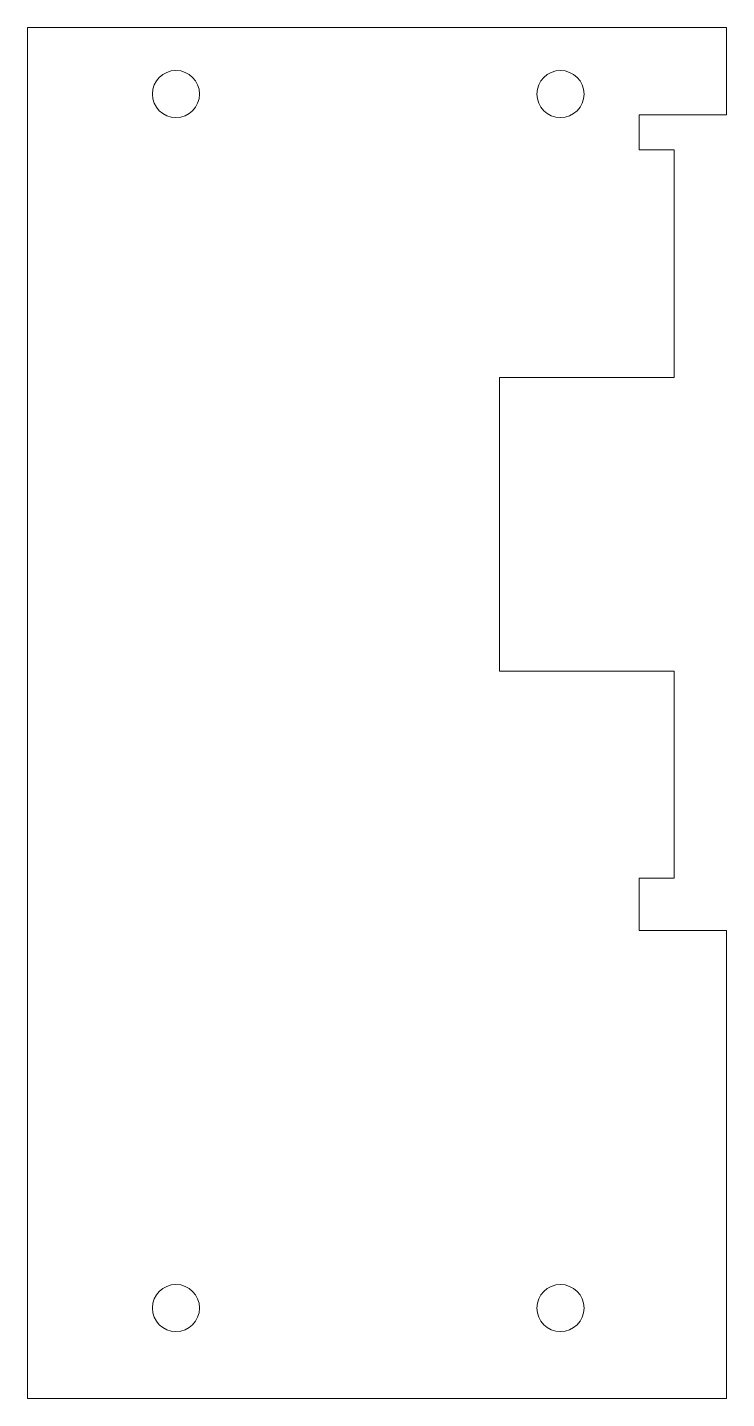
# Model space of a CAD drawing. Header units: inches. Extents: x 6.42 to 8, y 2.77 to 5.86.
import ezdxf

# ---------------------------------------------------------------- set-up
doc = ezdxf.new("R2010")
doc.units = ezdxf.units.IN
doc.header["$MEASUREMENT"] = 0
doc.layers.add('VISIBLE', color=7, linetype='Continuous', lineweight=0)

msp = doc.modelspace()

# ---------------------------------------------------------------- linework, layer by layer
at = {"layer": 'VISIBLE'}
for p, q in [((6.4238, 5.8637), (7.9986, 5.8637)), ((6.4238, 2.7731), (6.4238, 5.8637)), ((7.9986, 5.8637), (7.9986, 5.6668)), ((7.9986, 5.6668), (7.8018, 5.6668)), ((7.8018, 5.6668), (7.8018, 5.5881)), ((7.8018, 5.5881), (7.8805, 5.5881)), ((7.8805, 5.5881), (7.8805, 5.0743)), ((7.8805, 5.0743), (7.4868, 5.0743)), ((7.4868, 5.0743), (7.4868, 4.4129)), ((7.4868, 4.4129), (7.8805, 4.4129)), ((7.8805, 4.4129), (7.8805, 3.9464)), ((7.8018, 3.9464), (7.8018, 3.8283)), ((7.8805, 3.9464), (7.8018, 3.9464)), ((7.8018, 3.8283), (7.9986, 3.8283)), ((7.9986, 3.8283), (7.9986, 2.7731)), ((7.9986, 2.7731), (6.4238, 2.7731))]:
    msp.add_line(p, q, dxfattribs=at)
for centre in [(6.7583, 5.7135), (7.6245, 5.7135), (6.7583, 2.9772), (7.6245, 2.9772)]:
    msp.add_circle(centre, 0.0531, dxfattribs=at)

doc.saveas('drawing.dxf')
